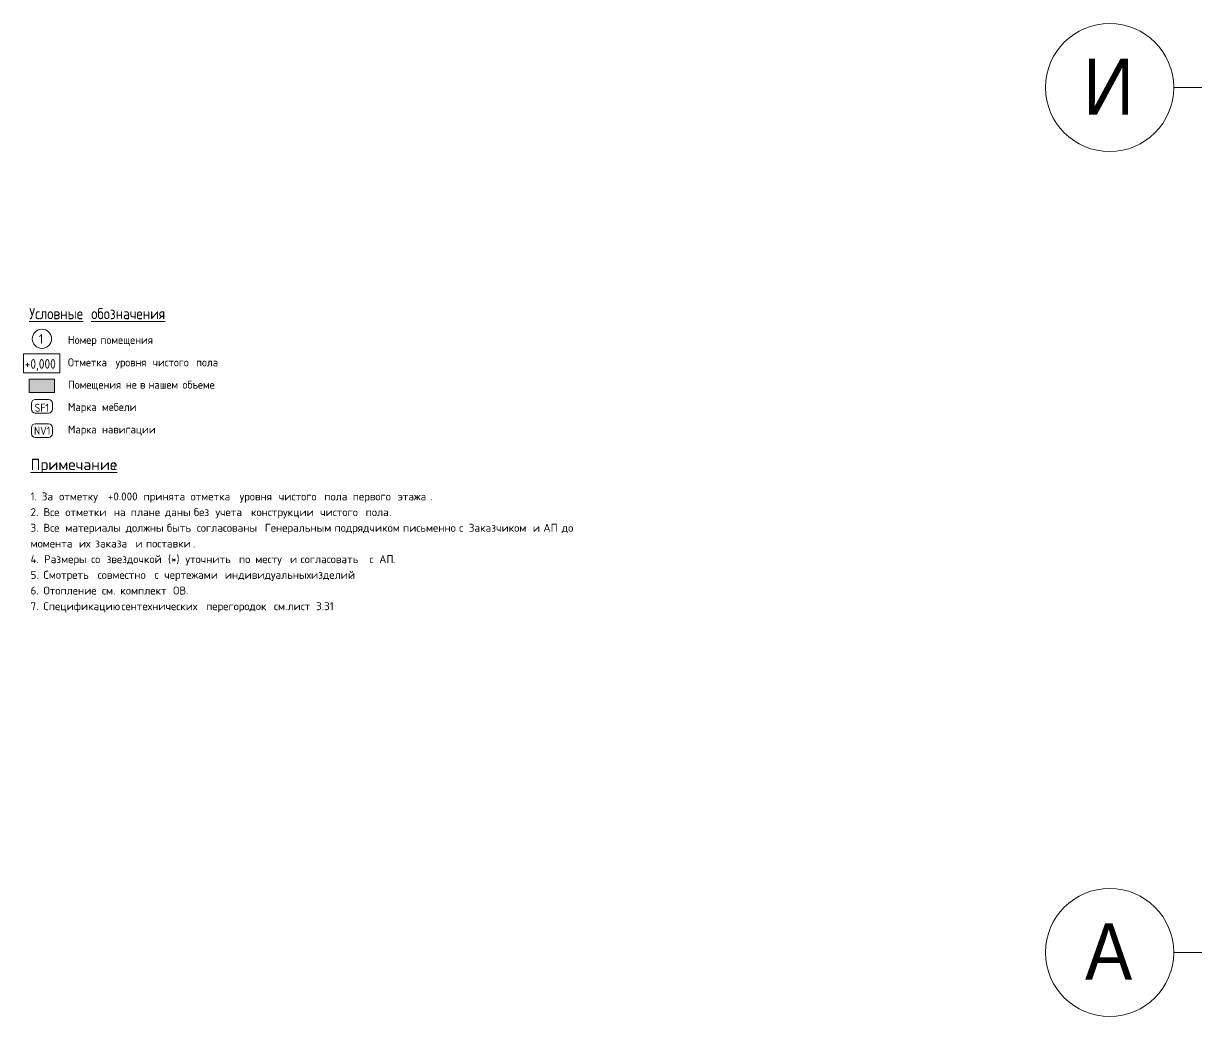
# Model space of a CAD drawing. Header units: millimetres. Extents: x -3724 to 231642, y -8553 to 29017.
# Drawn here: x 40559 to 77190, y -2000 to 29000 of the extents above; entities that cross this region are included whole.
import ezdxf

# ---------------------------------------------------------------- set-up
doc = ezdxf.new("R2010")
doc.units = ezdxf.units.MM
for name, color, linetype, lineweight in [('A-DETL', 7, 'Continuous', 9), ('G-ANNO-TEXT', 7, 'Continuous', 9), ('Оси', 7, 'Continuous', 9), ('Оси-1', 7, 'Continuous', 20)]:
    doc.layers.add(name, color=color, linetype=linetype, lineweight=lineweight)
for name, color, linetype, lineweight, true_color in [('A-DETL-GENF-2', 7, 'Continuous', 9, 0xf5f5f5), ('G-ANNO-TEXT-2', 7, 'Continuous', 9, 0x3c3c3c), ('G-ANNO-TEXT-3', 7, 'Continuous', 9, 0x008000)]:
    doc.layers.add(name, color=color, linetype=linetype, lineweight=lineweight, true_color=true_color)
doc.styles.add('Arial_1', font='arial.ttf', dxfattribs={"width": 0.9, "height": 1750})
doc.styles.add('GOST Common_2', font='GOST_Common.ttf', dxfattribs={"width": 0.9, "height": 300})
doc.styles.add('GOST Common_4', font='GOST_Common.ttf', dxfattribs={"height": 250})
doc.styles.add('GOST Common_5', font='GOST_Common.ttf', dxfattribs={"width": 0.9, "height": 350})
doc.styles.add('ISOCPEUR', font='isocpeur.ttf', dxfattribs={"width": 0.9, "height": 250})
doc.styles.add('ISOCPEUR_2', font='isocpeur.ttf', dxfattribs={"height": 250})
doc.styles.add('ISOCPEUR_3', font='isocpeur.ttf', dxfattribs={"height": 350})

# ---------------------------------------------------------------- blocks, each defined once
blk = doc.blocks.new('Ось сетки - D8-29747960-1_3_1_птичка')
at = {"layer": 'Оси-1'}
for start, end in [(360, 180), (180, 360)]:
    blk.add_arc((0, 0), 4, start, end, dxfattribs=at)

msp = doc.modelspace()

# ---------------------------------------------------------------- hatches: boundary and pattern name
at = {"layer": 'A-DETL-GENF-2'}
msp.add_hatch(color=256, dxfattribs=at).paths.add_polyline_path([(41532.2, 17479.4), (41532.2, 17901), (40739.7, 17901), (40739.7, 17479.4)])

# ---------------------------------------------------------------- linework, layer by layer
at = {"layer": 'A-DETL'}
for p, q in [((41532.2, 17901), (40739.7, 17901)), ((40739.7, 17901), (40739.7, 17479.4)), ((41532.2, 17479.4), (41532.2, 17901)), ((40739.7, 17479.4), (41532.2, 17479.4)), ((40929.7, 17261.4), (41342.2, 17261.4)), ((40809.7, 16959.7), (40809.7, 17141.4)), ((41462.2, 17141.4), (41462.2, 16959.7)), ((41342.2, 16839.7), (40929.7, 16839.7)), ((40929.7, 16501.7), (41342.2, 16501.7)), ((40809.7, 16200.1), (40809.7, 16381.7)), ((41462.2, 16381.7), (41462.2, 16200.1)), ((41342.2, 16080.1), (40929.7, 16080.1))]:
    msp.add_line(p, q, dxfattribs=at)
msp.add_circle((41136, 19156.2), 300, dxfattribs=at)
for centre, start, end in [((40929.7, 17141.4), 90, 180), ((41342.2, 17141.4), 0, 90), ((40929.7, 16959.7), 180, 270), ((41342.2, 16959.7), 270, 0), ((40929.7, 16381.7), 90, 180), ((41342.2, 16381.7), 0, 90), ((40929.7, 16200.1), 180, 270), ((41342.2, 16200.1), 270, 0)]:
    msp.add_arc(centre, 120, start, end, dxfattribs=at)
at = {"layer": 'G-ANNO-TEXT-2', "flags": 128}
msp.add_lwpolyline([(40559.2, 18686.7), (41693.1, 18686.7), (41693.1, 18090.7), (40559.2, 18090.7)], close=True, dxfattribs=at)
at = {"layer": 'Оси'}
for p, q in [((76475.5, 27000), (88975.5, 27000)), ((76475.5, 0), (88975.5, 0))]:
    msp.add_line(p, q, dxfattribs=at)

# ---------------------------------------------------------------- block references
at = {"layer": 'Оси-1', "xscale": 499.9999999999995, "yscale": 499.9999999999995, "zscale": 499.9999999999995, "rotation": 269.9999999999994}
for p in [(74475.5, 27000), (74475.5, 0)]:
    msp.add_blockref('Ось сетки - D8-29747960-1_3_1_птичка', p, dxfattribs=at)

# ---------------------------------------------------------------- texts
at = {"layer": 'G-ANNO-TEXT', "attachment_point": 1}
for s, insert, char_height, width, style in [('\\LУсловные', (40741.7, 20117.7), 350, 2215.063, 'GOST Common_5'), ('\\L\\fGOST Common|b0|i0|c204|p34|;\\W.9;\\L ', (42569.3, 20117.7), 350, 129.873, 'GOST Common_5'), ('\\Lобозначения', (42676.4, 20117.7), 350, 3015.948, 'GOST Common_5'), ('\\fGOST Common|b0|i0|c204|p34|;\\W.9;1', (41041.7, 19303.4), 300, 173.165, 'GOST Common_2'), ('\\LПримечание', (40780.4, 15407.8), 350, 3110.548, 'ISOCPEUR_3'), ('\\L\\fISOCPEUR|b0|i0|c204|p34|;\\L:', (43346.8, 15407.8), 350, 128.27, 'ISOCPEUR_3'), ('1. ', (40780.4, 14359.9), 250, 424.894, 'ISOCPEUR_2'), ('За', (41130.9, 14359.9), 250, 472.996, 'ISOCPEUR_2'), ('\\fISOCPEUR|b0|i0|c204|p34|; ', (41521.2, 14359.9), 250, 184.388, 'ISOCPEUR_2'), ('отметку', (41673.3, 14359.9), 250, 1651.476, 'ISOCPEUR_2'), (' +0.000 ', (43035.9, 14359.9), 250, 1539.24, 'ISOCPEUR_2'), ('принята', (44305.9, 14359.9), 250, 1595.358, 'ISOCPEUR_2'), ('\\fISOCPEUR|b0|i0|c204|p34|; ', (45622.2, 14359.9), 250, 184.388, 'ISOCPEUR_2'), ('отметка', (45774.4, 14359.9), 250, 1675.527, 'ISOCPEUR_2'), ('\\fISOCPEUR|b0|i0|c204|p34|; ', (47156.8, 14359.9), 250, 184.388, 'ISOCPEUR_2'), ('уровня', (47309, 14359.9), 250, 1298.734, 'ISOCPEUR_2'), ('\\fISOCPEUR|b0|i0|c204|p34|; ', (48380.5, 14359.9), 250, 184.388, 'ISOCPEUR_2'), ('чистого', (48532.7, 14359.9), 250, 1539.24, 'ISOCPEUR_2'), ('\\fISOCPEUR|b0|i0|c204|p34|; ', (49802.7, 14359.9), 250, 184.388, 'ISOCPEUR_2'), ('пола', (49954.8, 14359.9), 250, 889.873, 'ISOCPEUR_2'), ('\\fISOCPEUR|b0|i0|c204|p34|; ', (50689, 14359.9), 250, 184.388, 'ISOCPEUR_2'), ('первого', (50841.1, 14359.9), 250, 1515.189, 'ISOCPEUR_2'), ('\\fISOCPEUR|b0|i0|c204|p34|; ', (52091.3, 14359.9), 250, 184.388, 'ISOCPEUR_2'), ('этажа', (52243.4, 14359.9), 250, 1242.616, 'ISOCPEUR_2'), ('\\fISOCPEUR|b0|i0|c204|p34|;.', (53268.7, 14359.9), 250, 88.186, 'ISOCPEUR_2'), ('2. ', (40780.4, 13870.4), 250, 489.029, 'ISOCPEUR_2'), ('Все', (41183.9, 13870.4), 250, 641.35, 'ISOCPEUR_2'), ('\\fISOCPEUR|b0|i0|c204|p34|; ', (41713, 13870.4), 250, 184.388, 'ISOCPEUR_2'), ('отметки', (41865.2, 13870.4), 250, 1651.476, 'ISOCPEUR_2'), ('\\fISOCPEUR|b0|i0|c204|p34|; ', (43227.8, 13870.4), 250, 184.388, 'ISOCPEUR_2'), ('на', (43379.9, 13870.4), 250, 456.962, 'ISOCPEUR_2'), ('\\fISOCPEUR|b0|i0|c204|p34|; ', (43756.9, 13870.4), 250, 184.388, 'ISOCPEUR_2'), ('плане', (43909.1, 13870.4), 250, 1106.329, 'ISOCPEUR_2'), ('\\fISOCPEUR|b0|i0|c204|p34|; ', (44821.9, 13870.4), 250, 184.388, 'ISOCPEUR_2'), ('даны', (44974, 13870.4), 250, 913.924, 'ISOCPEUR_2'), ('\\fISOCPEUR|b0|i0|c204|p34|; ', (45728.1, 13870.4), 250, 184.388, 'ISOCPEUR_2'), ('без', (45880.2, 13870.4), 250, 633.333, 'ISOCPEUR_2'), ('\\fISOCPEUR|b0|i0|c204|p34|; ', (46402.8, 13870.4), 250, 184.388, 'ISOCPEUR_2'), ('учета', (46554.9, 13870.4), 250, 1162.447, 'ISOCPEUR_2'), ('\\fISOCPEUR|b0|i0|c204|p34|; ', (47514, 13870.4), 250, 184.388, 'ISOCPEUR_2'), ('конструкции', (47666.1, 13870.4), 250, 2429.113, 'ISOCPEUR_2'), ('\\fISOCPEUR|b0|i0|c204|p34|; ', (49670.4, 13870.4), 250, 184.388, 'ISOCPEUR_2'), ('чистого', (49822.5, 13870.4), 250, 1539.24, 'ISOCPEUR_2'), ('\\fISOCPEUR|b0|i0|c204|p34|; ', (51092.5, 13870.4), 250, 184.388, 'ISOCPEUR_2'), ('пола', (51244.6, 13870.4), 250, 889.873, 'ISOCPEUR_2'), ('\\fISOCPEUR|b0|i0|c204|p34|;.', (51978.9, 13870.4), 250, 88.186, 'ISOCPEUR_2'), ('3. ', (40780.4, 13381), 250, 489.029, 'ISOCPEUR_2'), ('Все', (41183.9, 13381), 250, 641.35, 'ISOCPEUR_2'), ('\\fISOCPEUR|b0|i0|c204|p34|; ', (41713, 13381), 250, 184.388, 'ISOCPEUR_2'), ('материалы', (41865.2, 13381), 250, 2100.421, 'ISOCPEUR_2'), ('\\fISOCPEUR|b0|i0|c204|p34|; ', (43598.2, 13381), 250, 184.388, 'ISOCPEUR_2'), ('должны', (43750.3, 13381), 250, 1378.902, 'ISOCPEUR_2'), ('\\fISOCPEUR|b0|i0|c204|p34|; ', (44888, 13381), 250, 184.388, 'ISOCPEUR_2'), ('быть', (45040.2, 13381), 250, 945.991, 'ISOCPEUR_2'), ('\\fISOCPEUR|b0|i0|c204|p34|; ', (45820.7, 13381), 250, 184.388, 'ISOCPEUR_2'), ('согласованы', (45972.8, 13381), 250, 2389.029, 'ISOCPEUR_2'), ('\\fISOCPEUR|b0|i0|c204|p34|; ', (47944, 13381), 250, 184.388, 'ISOCPEUR_2'), ('Генеральным', (48096.1, 13381), 250, 2453.164, 'ISOCPEUR_2'), ('\\fISOCPEUR|b0|i0|c204|p34|; ', (50120.2, 13381), 250, 184.388, 'ISOCPEUR_2'), ('подрядчиком', (50272.3, 13381), 250, 2405.062, 'ISOCPEUR_2'), ('\\fISOCPEUR|b0|i0|c204|p34|; ', (52256.7, 13381), 250, 184.388, 'ISOCPEUR_2'), ('письменно', (52408.8, 13381), 250, 1940.084, 'ISOCPEUR_2'), ('\\fISOCPEUR|b0|i0|c204|p34|; ', (54009.5, 13381), 250, 184.388, 'ISOCPEUR_2'), ('\\fISOCPEUR|b0|i0|c204|p34|;с', (54161.7, 13381), 250, 184.388, 'ISOCPEUR_2'), ('\\fISOCPEUR|b0|i0|c204|p34|; ', (54313.8, 13381), 250, 184.388, 'ISOCPEUR_2'), ('Заказчиком', (54465.9, 13381), 250, 2236.708, 'ISOCPEUR_2'), ('\\fISOCPEUR|b0|i0|c204|p34|; ', (56311.4, 13381), 250, 184.388, 'ISOCPEUR_2'), ('\\fISOCPEUR|b0|i0|c204|p34|;и', (56463.5, 13381), 250, 216.456, 'ISOCPEUR_2'), ('\\fISOCPEUR|b0|i0|c204|p34|; ', (56642.1, 13381), 250, 184.388, 'ISOCPEUR_2'), ('АП', (56794.3, 13381), 250, 513.08, 'ISOCPEUR_2'), ('\\fISOCPEUR|b0|i0|c204|p34|; ', (57217.6, 13381), 250, 184.388, 'ISOCPEUR_2'), ('до', (57369.7, 13381), 250, 432.911, 'ISOCPEUR_2'), ('\\fISOCPEUR|b0|i0|c204|p34|; ', (57726.9, 13381), 250, 184.388, 'ISOCPEUR_2'), ('\\fISOCPEUR|b0|i0|c204|p34|; ', (42136.4, 12891.5), 250, 184.388, 'ISOCPEUR_2'), ('\\fISOCPEUR|b0|i0|c204|p34|; ', (42645.7, 12891.5), 250, 184.388, 'ISOCPEUR_2'), ('заказа', (42797.8, 12891.5), 250, 1338.818, 'ISOCPEUR_2'), ('\\fISOCPEUR|b0|i0|c204|p34|; ', (43902.4, 12891.5), 250, 184.388, 'ISOCPEUR_2'), ('\\fISOCPEUR|b0|i0|c204|p34|; ', (44233.2, 12891.5), 250, 184.388, 'ISOCPEUR_2'), ('момента', (40780.4, 12891.5), 250, 1643.459, 'ISOCPEUR_2'), ('их', (42288.5, 12891.5), 250, 432.911, 'ISOCPEUR_2'), ('\\fISOCPEUR|b0|i0|c204|p34|;и', (44054.6, 12891.5), 250, 216.456, 'ISOCPEUR_2'), ('поставки', (44385.3, 12891.5), 250, 1779.746, 'ISOCPEUR_2'), ('\\fISOCPEUR|b0|i0|c204|p34|;.', (45853.7, 12891.5), 250, 88.186, 'ISOCPEUR_2'), ('4. ', (40780.4, 12402), 250, 513.08, 'ISOCPEUR_2'), ('Размеры', (41203.7, 12402), 250, 1595.358, 'ISOCPEUR_2'), ('\\fISOCPEUR|b0|i0|c204|p34|; ', (42520, 12402), 250, 184.388, 'ISOCPEUR_2'), ('со', (42672.1, 12402), 250, 400.844, 'ISOCPEUR_2'), ('\\fISOCPEUR|b0|i0|c204|p34|; ', (43002.9, 12402), 250, 184.388, 'ISOCPEUR_2'), ('звездочкой', (43155, 12402), 250, 2132.489, 'ISOCPEUR_2'), (' (*) ', (44914.5, 12402), 250, 849.789, 'ISOCPEUR_2'), ('уточнить', (45615.6, 12402), 250, 1843.881, 'ISOCPEUR_2'), ('\\fISOCPEUR|b0|i0|c204|p34|; ', (47137, 12402), 250, 184.388, 'ISOCPEUR_2'), ('по', (47289.1, 12402), 250, 432.911, 'ISOCPEUR_2'), ('\\fISOCPEUR|b0|i0|c204|p34|; ', (47646.3, 12402), 250, 184.388, 'ISOCPEUR_2'), ('месту', (47798.4, 12402), 250, 1130.379, 'ISOCPEUR_2'), ('\\fISOCPEUR|b0|i0|c204|p34|; ', (48731.1, 12402), 250, 184.388, 'ISOCPEUR_2'), ('\\fISOCPEUR|b0|i0|c204|p34|;и', (48883.2, 12402), 250, 216.456, 'ISOCPEUR_2'), ('\\fISOCPEUR|b0|i0|c204|p34|; ', (49061.8, 12402), 250, 184.388, 'ISOCPEUR_2'), ('согласовать', (49214, 12402), 250, 2421.096, 'ISOCPEUR_2'), ('\\fISOCPEUR|b0|i0|c204|p34|; ', (51211.6, 12402), 250, 184.388, 'ISOCPEUR_2'), ('\\fISOCPEUR|b0|i0|c204|p34|;с', (51363.7, 12402), 250, 184.388, 'ISOCPEUR_2'), ('\\fISOCPEUR|b0|i0|c204|p34|; ', (51515.8, 12402), 250, 184.388, 'ISOCPEUR_2'), ('АП', (51668, 12402), 250, 513.08, 'ISOCPEUR_2'), ('\\fISOCPEUR|b0|i0|c204|p34|;.', (52091.3, 12402), 250, 88.186, 'ISOCPEUR_2'), ('5. ', (40780.4, 11912.5), 250, 489.029, 'ISOCPEUR_2'), ('Смотреть', (41183.9, 11912.5), 250, 1867.932, 'ISOCPEUR_2'), ('\\fISOCPEUR|b0|i0|c204|p34|; ', (42725.1, 11912.5), 250, 184.388, 'ISOCPEUR_2'), ('совместно', (42877.2, 11912.5), 250, 1964.134, 'ISOCPEUR_2'), ('\\fISOCPEUR|b0|i0|c204|p34|; ', (44497.8, 11912.5), 250, 184.388, 'ISOCPEUR_2'), ('\\fISOCPEUR|b0|i0|c204|p34|;с', (44649.9, 11912.5), 250, 184.388, 'ISOCPEUR_2'), ('\\fISOCPEUR|b0|i0|c204|p34|; ', (44802, 11912.5), 250, 184.388, 'ISOCPEUR_2'), ('чертежами', (44954.2, 11912.5), 250, 2108.438, 'ISOCPEUR_2'), ('\\fISOCPEUR|b0|i0|c204|p34|; ', (46693.8, 11912.5), 250, 184.388, 'ISOCPEUR_2'), ('индивидуальных', (46845.9, 11912.5), 250, 3078.48, 'ISOCPEUR_2'), ('\\fISOCPEUR|b0|i0|c204|p34|; ', (49385.9, 11912.5), 250, 184.388, 'ISOCPEUR_2'), ('изделий', (49538.1, 11912.5), 250, 1499.156, 'ISOCPEUR_2'), ('6. ', (40780.4, 11423), 250, 489.029, 'ISOCPEUR_2'), ('Отопление', (41183.9, 11423), 250, 2028.269, 'ISOCPEUR_2'), ('\\fISOCPEUR|b0|i0|c204|p34|; ', (42857.3, 11423), 250, 184.388, 'ISOCPEUR_2'), ('\\fISOCPEUR|b0|i0|c204|p34|; ', (45079.8, 11423), 250, 184.388, 'ISOCPEUR_2'), ('ОВ', (45232, 11423), 250, 481.013, 'ISOCPEUR_2'), ('\\fISOCPEUR|b0|i0|c204|p34|;.', (50775, 11912.5), 250, 88.186, 'ISOCPEUR_2'), ('см', (43009.5, 11423), 250, 424.894, 'ISOCPEUR_2'), ('. ', (43360.1, 11423), 250, 272.574, 'ISOCPEUR_2'), ('комплект', (43584.9, 11423), 250, 1811.814, 'ISOCPEUR_2'), ('\\fISOCPEUR|b0|i0|c204|p34|;.', (45628.9, 11423), 250, 88.186, 'ISOCPEUR_2'), ('7. ', (40780.4, 10933.6), 250, 489.029, 'ISOCPEUR_2'), ('Спецификацию', (41183.9, 10933.6), 250, 2765.822, 'ISOCPEUR_2'), ('\\fISOCPEUR|b0|i0|c204|p34|; ', (43465.9, 10933.6), 250, 184.388, 'ISOCPEUR_2'), ('сентехнических', (43618, 10933.6), 250, 3022.362, 'ISOCPEUR_2'), ('\\fISOCPEUR|b0|i0|c204|p34|; ', (46111.7, 10933.6), 250, 184.388, 'ISOCPEUR_2'), ('перегородок', (46263.9, 10933.6), 250, 2381.012, 'ISOCPEUR_2'), ('\\fISOCPEUR|b0|i0|c204|p34|; ', (48228.4, 10933.6), 250, 184.388, 'ISOCPEUR_2'), ('см', (48380.5, 10933.6), 250, 424.894, 'ISOCPEUR_2'), ('\\fISOCPEUR|b0|i0|c204|p34|;.', (48731.1, 10933.6), 250, 88.186, 'ISOCPEUR_2'), ('лист', (48803.9, 10933.6), 250, 889.873, 'ISOCPEUR_2'), (' 3.31', (49538.1, 10933.6), 250, 857.806, 'ISOCPEUR_2')]:
    msp.add_mtext(s, dxfattribs=dict(at, insert=insert, char_height=char_height, width=width, style=style))
at = {"layer": 'G-ANNO-TEXT-2', "attachment_point": 1}
for s, insert, char_height, width, style in [('Номер', (41947.9, 19246.1), 250, 1130.379, 'GOST Common_4'), ('\\fGOST Common|b0|i0|c204|p34|; ', (42880.6, 19246.1), 250, 104.219, 'GOST Common_4'), ('помещения', (42966.6, 19246.1), 250, 2060.337, 'GOST Common_4'), ('+0,000', (40599.2, 18523.4), 300, 1269.873, 'GOST Common_2'), ('Отметка', (41947.9, 18546.1), 250, 1699.578, 'GOST Common_4'), ('\\fGOST Common|b0|i0|c204|p34|; ', (43350.2, 18546.1), 250, 104.219, 'GOST Common_4'), ('уровня', (43436.2, 18546.1), 250, 1298.734, 'GOST Common_4'), ('\\fGOST Common|b0|i0|c204|p34|; ', (44507.8, 18546.1), 250, 104.219, 'GOST Common_4'), ('чистого', (44593.8, 18546.1), 250, 1539.24, 'GOST Common_4'), ('\\fGOST Common|b0|i0|c204|p34|; ', (45863.8, 18546.1), 250, 104.219, 'GOST Common_4'), ('пола', (45949.8, 18546.1), 250, 889.873, 'GOST Common_4'), ('Помещения', (41950.3, 17849.1), 250, 2084.387, 'GOST Common_4'), ('\\fGOST Common|b0|i0|c204|p34|; ', (43670.1, 17849.1), 250, 104.219, 'GOST Common_4'), ('не', (43756.1, 17849.1), 250, 432.911, 'GOST Common_4'), ('\\fGOST Common|b0|i0|c204|p34|; ', (44113.3, 17849.1), 250, 104.219, 'GOST Common_4'), ('\\fGOST Common|b0|i0|c204|p34|;в', (44199.3, 17849.1), 250, 216.456, 'GOST Common_4'), ('\\fGOST Common|b0|i0|c204|p34|; ', (44377.9, 17849.1), 250, 104.219, 'GOST Common_4'), ('нашем', (44463.9, 17849.1), 250, 1186.497, 'GOST Common_4'), ('\\fGOST Common|b0|i0|c204|p34|; ', (45442.8, 17849.1), 250, 104.219, 'GOST Common_4'), ('объеме', (45528.8, 17849.1), 250, 1362.869, 'GOST Common_4'), ('Марка', (41947.9, 17151.9), 250, 1186.497, 'GOST Common_4'), ('\\fGOST Common|b0|i0|c204|p34|; ', (42926.9, 17151.9), 250, 104.219, 'GOST Common_4'), ('мебели', (43012.9, 17151.9), 250, 1322.784, 'GOST Common_4'), ('Марка', (41947.9, 16451.9), 250, 1186.497, 'GOST Common_4'), ('\\fGOST Common|b0|i0|c204|p34|; ', (42926.9, 16451.9), 250, 104.219, 'GOST Common_4'), ('навигации', (43012.9, 16451.9), 250, 2020.253, 'GOST Common_4')]:
    msp.add_mtext(s, dxfattribs=dict(at, insert=insert, char_height=char_height, width=width, style=style))
at = {"layer": 'G-ANNO-TEXT-3', "char_height": 250, "attachment_point": 1, "style": 'ISOCPEUR'}
for s, insert, width in [('SF1', (40908.1, 17129.2), 548.354), ('NV1', (40888.3, 16411), 598.861)]:
    msp.add_mtext(s, dxfattribs=dict(at, insert=insert, width=width))
at = {"layer": 'Оси', "char_height": 1750, "attachment_point": 1, "style": 'Arial_1'}
for s, insert, width in [('\\fArial|b0|i0|c204|p34|;\\W.9;И', (73653.1, 27905.2), 1948.101), ('\\fArial|b0|i0|c204|p34|;\\W.9;А', (73711.6, 905.2), 1803.797)]:
    msp.add_mtext(s, dxfattribs=dict(at, insert=insert, width=width))

doc.saveas('drawing.dxf')
